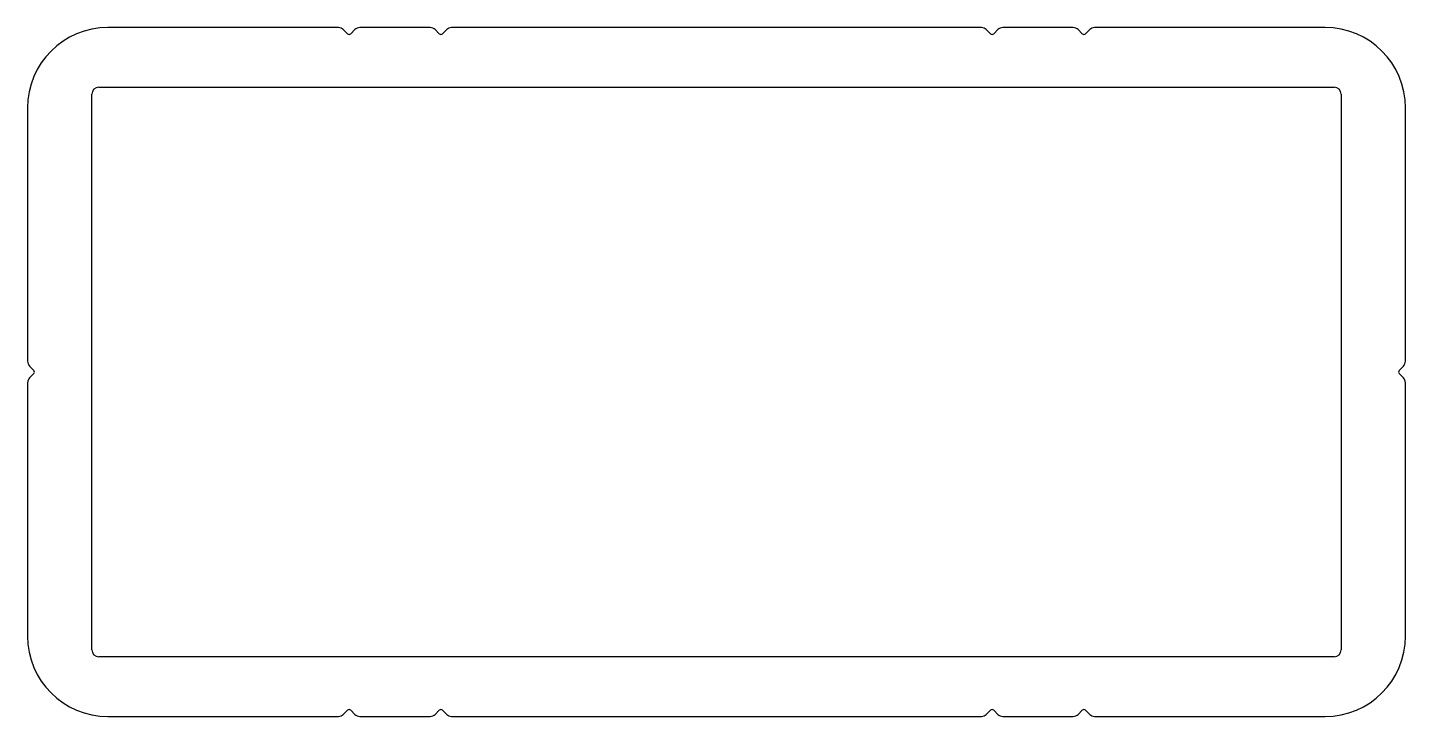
# Model space of a CAD drawing. Extents: x 2314 to 2374, y 1332.8 to 1362.8.
import ezdxf

# ---------------------------------------------------------------- set-up
doc = ezdxf.new("R2010")
doc.units = 0
doc.layers.get('0').update_dxf_attribs({"linetype": 'CONTINUOUS'})

msp = doc.modelspace()

# ---------------------------------------------------------------- linework, layer by layer
for p, q in [((2327.509, 1362.757), (2317.475, 1362.757)), ((2327.904, 1362.487), (2327.721, 1362.669)), ((2328.045, 1362.487), (2328.228, 1362.669)), ((2331.509, 1362.757), (2328.44, 1362.757)), ((2331.904, 1362.487), (2331.721, 1362.669)), ((2332.045, 1362.487), (2332.228, 1362.669)), ((2355.509, 1362.757), (2332.44, 1362.757)), ((2355.904, 1362.487), (2355.721, 1362.669)), ((2356.045, 1362.487), (2356.228, 1362.669)), ((2359.509, 1362.757), (2356.44, 1362.757)), ((2359.904, 1362.487), (2359.721, 1362.669)), ((2360.045, 1362.487), (2360.228, 1362.669)), ((2370.475, 1362.757), (2360.44, 1362.757)), ((2316.775, 1335.657), (2316.775, 1359.857)), ((2317.075, 1360.157), (2370.875, 1360.157)), ((2371.175, 1359.857), (2371.175, 1335.657)), ((2313.975, 1359.257), (2313.975, 1348.223)), ((2373.975, 1348.223), (2373.975, 1359.257)), ((2314.245, 1347.828), (2314.062, 1348.011)), ((2314.245, 1347.687), (2314.062, 1347.504)), ((2373.704, 1347.828), (2373.887, 1348.011)), ((2373.704, 1347.687), (2373.887, 1347.504)), ((2313.975, 1347.292), (2313.975, 1336.257)), ((2373.975, 1336.257), (2373.975, 1347.292)), ((2370.875, 1335.357), (2317.075, 1335.357)), ((2317.475, 1332.757), (2327.509, 1332.757)), ((2327.904, 1333.028), (2327.721, 1332.845)), ((2328.045, 1333.028), (2328.228, 1332.845)), ((2328.44, 1332.757), (2331.509, 1332.757)), ((2331.904, 1333.028), (2331.721, 1332.845)), ((2332.045, 1333.028), (2332.228, 1332.845)), ((2332.44, 1332.757), (2355.509, 1332.757)), ((2355.904, 1333.028), (2355.721, 1332.845)), ((2356.045, 1333.028), (2356.228, 1332.845)), ((2356.44, 1332.757), (2359.509, 1332.757)), ((2359.904, 1333.028), (2359.721, 1332.845)), ((2360.045, 1333.028), (2360.228, 1332.845)), ((2360.44, 1332.757), (2370.475, 1332.757))]:
    msp.add_line(p, q)
for centre, radius, start, end in [((2317.475, 1359.257), 3.5, 90, 180), ((2327.509, 1362.457), 0.3, 45, 90), ((2328.44, 1362.457), 0.3, 90, 135), ((2331.509, 1362.457), 0.3, 45, 90), ((2332.44, 1362.457), 0.3, 90, 135), ((2355.509, 1362.457), 0.3, 45, 90), ((2356.44, 1362.457), 0.3, 90, 135), ((2359.509, 1362.457), 0.3, 45, 90), ((2360.44, 1362.457), 0.3, 90, 135), ((2370.475, 1359.257), 3.5, 0, 90), ((2327.975, 1362.557), 0.1, 225, 315), ((2331.975, 1362.557), 0.1, 225, 315), ((2355.975, 1362.557), 0.1, 225, 315), ((2359.975, 1362.557), 0.1, 225, 315), ((2317.075, 1359.857), 0.3, 90, 180), ((2370.875, 1359.857), 0.3, 0, 90), ((2314.275, 1348.223), 0.3, 180, 225), ((2373.675, 1348.223), 0.3, 315, 0), ((2314.175, 1347.757), 0.1, 315, 45), ((2373.775, 1347.757), 0.1, 135, 225), ((2314.275, 1347.292), 0.3, 135, 180), ((2373.675, 1347.292), 0.3, 0, 45), ((2317.475, 1336.257), 3.5, 180, 270), ((2370.475, 1336.257), 3.5, 270, 0), ((2317.075, 1335.657), 0.3, 180, 270), ((2370.875, 1335.657), 0.3, 270, 0), ((2327.509, 1333.057), 0.3, 270, 315), ((2327.975, 1332.957), 0.1, 45, 135), ((2328.44, 1333.057), 0.3, 225, 270), ((2331.509, 1333.057), 0.3, 270, 315), ((2331.975, 1332.957), 0.1, 45, 135), ((2332.44, 1333.057), 0.3, 225, 270), ((2355.509, 1333.057), 0.3, 270, 315), ((2355.975, 1332.957), 0.1, 45, 135), ((2356.44, 1333.057), 0.3, 225, 270), ((2359.509, 1333.057), 0.3, 270, 315), ((2359.975, 1332.957), 0.1, 45, 135), ((2360.44, 1333.057), 0.3, 225, 270)]:
    msp.add_arc(centre, radius, start, end)

doc.saveas('drawing.dxf')
